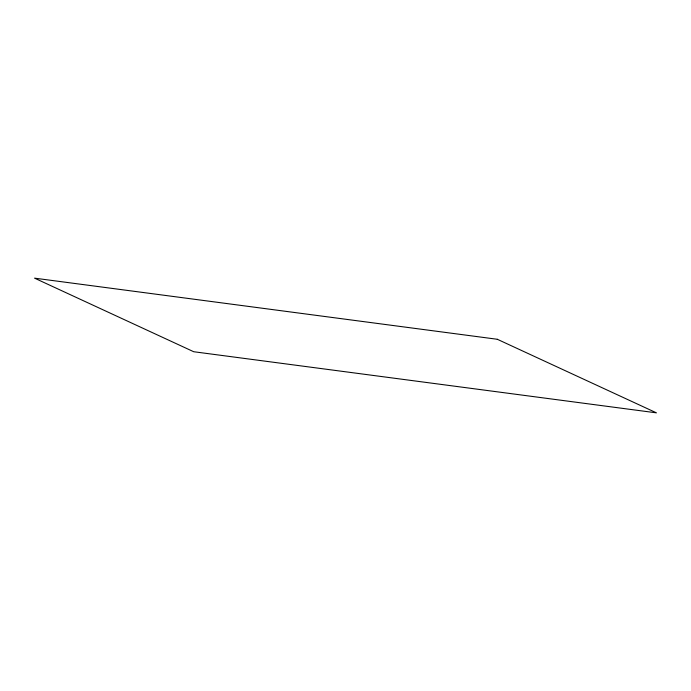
<?xml version="1.0" encoding="UTF-8"?>
<svg xmlns="http://www.w3.org/2000/svg" width="691" height="691" viewBox="0 0 691 691"><rect width="100%" height="100%" fill="white"/><g stroke="black" fill="none" stroke-linecap="round" stroke-linejoin="round"><path stroke-width="1.04" d="M497.295 339.272L34.55 278.153L193.705 351.728L656.45 412.847L497.295 339.272"/></g></svg>
